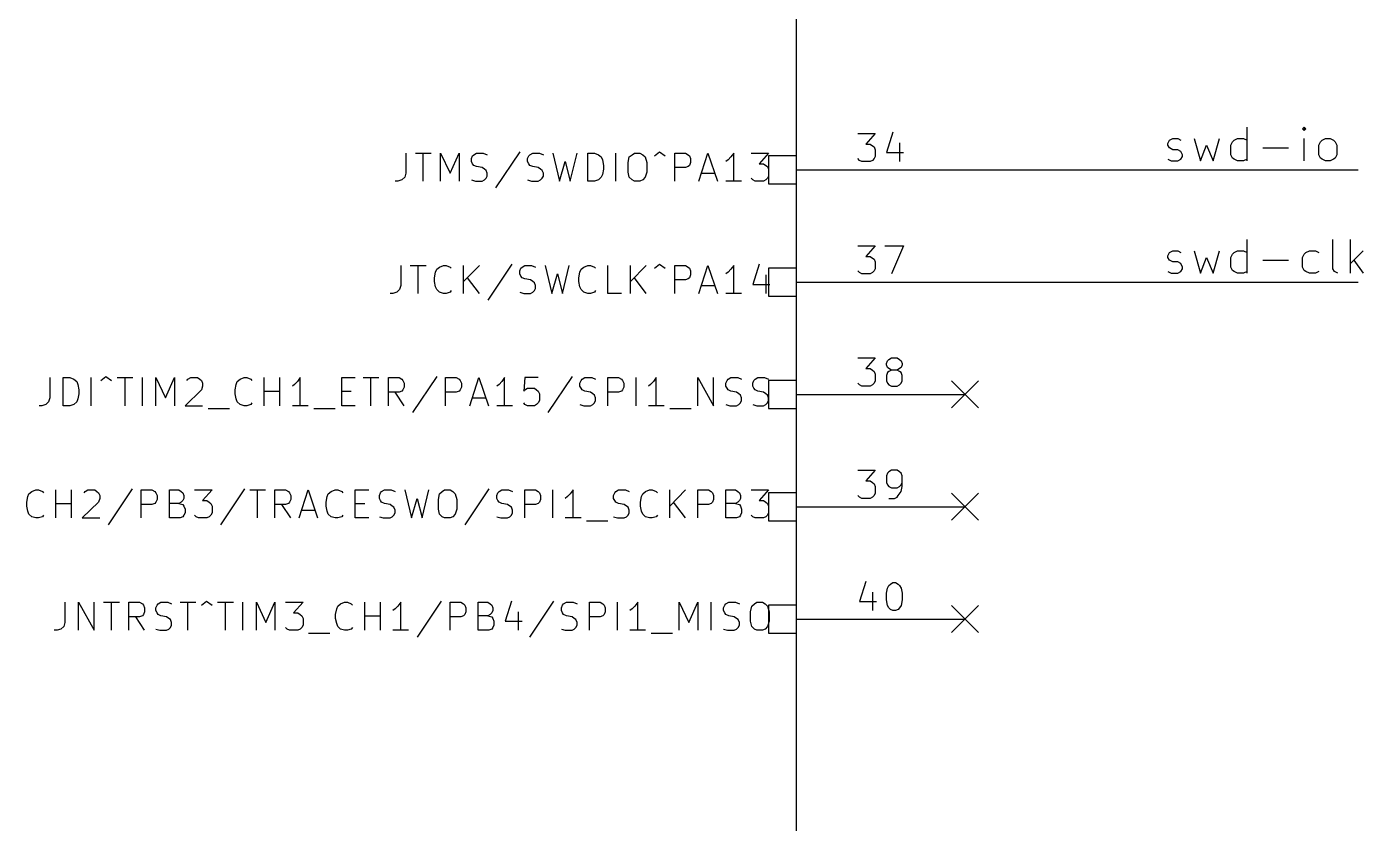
# Model space of a CAD drawing. Extents: x 4000 to 326700, y 4000 to 230000.
# Drawn here: x 120290 to 144090, y 146862 to 161050 of the extents above; entities that cross this region are included whole.
import ezdxf

# ---------------------------------------------------------------- set-up
doc = ezdxf.new("R2010")
doc.units = 0
for name, color, linetype in [('BLACK', 1, 'CONTINUOUS'), ('BLUE', 2, 'CONTINUOUS'), ('CYAN', 4, 'CONTINUOUS'), ('GREEN', 3, 'CONTINUOUS'), ('RED', 5, 'CONTINUOUS')]:
    doc.layers.add(name, color=color, linetype=linetype)

msp = doc.modelspace()

# ---------------------------------------------------------------- linework, layer by layer
at = {"layer": 'BLACK'}
for p, q in [((142020, 158660), (142020, 159260)), ((143040, 159260), (143010, 159230)), ((143010, 159230), (143040, 159200)), ((143070, 159230), (143040, 159260)), ((143040, 159260), (143040, 159200)), ((143040, 159200), (143070, 159230)), ((140610, 158970), (140640, 159030)), ((140640, 159030), (140700, 159060)), ((140700, 159060), (140790, 159060)), ((140790, 159060), (140840, 159030)), ((141080, 159060), (141190, 158660)), ((141420, 158660), (141530, 159060)), ((141730, 158940), (141760, 159000)), ((141760, 159000), (141790, 159030)), ((141790, 159030), (141850, 159060)), ((141850, 159060), (141960, 159060)), ((141960, 159060), (142020, 159030)), ((143040, 158660), (143040, 159060)), ((143300, 158940), (143330, 159000)), ((143330, 159000), (143360, 159030)), ((143360, 159030), (143420, 159060)), ((143420, 159060), (143500, 159060)), ((143500, 159060), (143560, 159030)), ((143560, 159030), (143590, 159000)), ((143590, 159000), (143620, 158940)), ((140610, 158940), (140610, 158970)), ((140640, 158890), (140610, 158940)), ((140700, 158860), (140640, 158890)), ((140790, 158860), (140700, 158860)), ((140840, 158830), (140790, 158860)), ((140870, 158770), (140840, 158830)), ((140870, 158740), (140870, 158770)), ((141190, 158660), (141300, 158940)), ((141300, 158940), (141420, 158660)), ((141730, 158770), (141730, 158940)), ((141760, 158710), (141730, 158770)), ((142300, 158890), (142760, 158890)), ((143300, 158770), (143300, 158940)), ((143330, 158710), (143300, 158770)), ((143620, 158770), (143590, 158710)), ((143620, 158940), (143620, 158770)), ((140610, 158690), (140670, 158660)), ((140670, 158660), (140790, 158660)), ((140790, 158660), (140840, 158690)), ((140840, 158690), (140870, 158740)), ((141790, 158690), (141760, 158710)), ((141850, 158660), (141790, 158690)), ((141960, 158660), (141850, 158660)), ((142020, 158690), (141960, 158660)), ((143360, 158690), (143330, 158710)), ((143420, 158660), (143360, 158690)), ((143500, 158660), (143420, 158660)), ((143560, 158690), (143500, 158660)), ((143590, 158710), (143560, 158690)), ((142020, 156660), (142020, 157260)), ((143550, 156740), (143550, 157260)), ((143860, 156660), (143860, 157260)), ((140610, 156970), (140640, 157030)), ((140610, 156940), (140610, 156970)), ((140640, 156890), (140610, 156940)), ((140640, 157030), (140700, 157060)), ((140700, 156860), (140640, 156890)), ((140700, 157060), (140790, 157060)), ((140790, 156860), (140700, 156860)), ((140790, 157060), (140840, 157030)), ((140840, 156830), (140790, 156860)), ((141080, 157060), (141190, 156660)), ((141190, 156660), (141300, 156940)), ((141300, 156940), (141420, 156660)), ((141420, 156660), (141530, 157060)), ((141730, 156940), (141760, 157000)), ((141730, 156770), (141730, 156940)), ((141760, 157000), (141790, 157030)), ((141790, 157030), (141850, 157060)), ((141850, 157060), (141960, 157060)), ((141960, 157060), (142020, 157030)), ((142300, 156890), (142760, 156890)), ((143010, 156940), (143040, 157000)), ((143010, 156770), (143010, 156940)), ((143040, 157000), (143070, 157030)), ((143070, 157030), (143130, 157060)), ((143130, 157060), (143240, 157060)), ((143240, 157060), (143300, 157030)), ((144090, 157060), (143860, 156830)), ((143920, 156890), (144090, 156660)), ((140610, 156690), (140670, 156660)), ((140670, 156660), (140790, 156660)), ((140790, 156660), (140840, 156690)), ((140870, 156770), (140840, 156830)), ((140840, 156690), (140870, 156740)), ((140870, 156740), (140870, 156770)), ((141760, 156710), (141730, 156770)), ((141790, 156690), (141760, 156710)), ((141850, 156660), (141790, 156690)), ((141960, 156660), (141850, 156660)), ((142020, 156690), (141960, 156660)), ((143040, 156710), (143010, 156770)), ((143070, 156690), (143040, 156710)), ((143130, 156660), (143070, 156690)), ((143240, 156660), (143130, 156660)), ((143300, 156690), (143240, 156660)), ((143580, 156690), (143550, 156740)), ((143640, 156660), (143580, 156690))]:
    msp.add_line(p, q, dxfattribs=at)
at = {"layer": 'BLUE'}
for p, q in [((136760, 154740), (137240, 154260)), ((137240, 154740), (136760, 154260)), ((136760, 152740), (137240, 152260)), ((137240, 152740), (136760, 152260)), ((136760, 150740), (137240, 150260)), ((137240, 150740), (136760, 150260))]:
    msp.add_line(p, q, dxfattribs=at)
at = {"layer": 'CYAN'}
for p, q in [((127040, 158800), (127040, 158440)), ((127210, 158800), (127490, 158800)), ((127350, 158300), (127350, 158800)), ((127660, 158300), (127660, 158800)), ((127660, 158800), (127830, 158440)), ((127830, 158440), (127990, 158800)), ((127990, 158800), (127990, 158300)), ((128210, 158700), (128230, 158750)), ((128230, 158750), (128250, 158770)), ((128250, 158770), (128300, 158800)), ((128300, 158800), (128420, 158800)), ((128420, 158800), (128490, 158770)), ((129070, 158820), (128640, 158180)), ((129210, 158700), (129230, 158750)), ((129230, 158750), (129250, 158770)), ((129250, 158770), (129300, 158800)), ((129300, 158800), (129420, 158800)), ((129420, 158800), (129490, 158770)), ((129660, 158800), (129780, 158300)), ((129970, 158300), (130090, 158800)), ((130280, 158300), (130280, 158800)), ((130280, 158800), (130400, 158800)), ((130400, 158800), (130470, 158770)), ((130470, 158770), (130520, 158730)), ((130780, 158300), (130780, 158800)), ((131020, 158730), (131070, 158770)), ((131070, 158770), (131110, 158800)), ((131110, 158800), (131210, 158800)), ((131210, 158800), (131260, 158770)), ((131260, 158770), (131300, 158730)), ((131470, 158750), (131560, 158820)), ((131560, 158820), (131660, 158750)), ((131830, 158300), (131830, 158800)), ((131830, 158800), (132020, 158800)), ((132020, 158800), (132070, 158770)), ((132070, 158770), (132090, 158750)), ((132090, 158750), (132110, 158700)), ((132260, 158300), (132420, 158800)), ((132420, 158800), (132590, 158300)), ((132880, 158800), (132830, 158730)), ((132880, 158300), (132880, 158800)), ((133190, 158800), (133500, 158800)), ((133500, 158800), (133330, 158610)), ((128210, 158650), (128210, 158700)), ((128230, 158610), (128210, 158650)), ((128250, 158580), (128230, 158610)), ((128300, 158560), (128250, 158580)), ((128400, 158540), (128300, 158560)), ((128440, 158510), (128400, 158540)), ((128470, 158490), (128440, 158510)), ((129210, 158650), (129210, 158700)), ((129230, 158610), (129210, 158650)), ((129250, 158580), (129230, 158610)), ((129300, 158560), (129250, 158580)), ((129400, 158540), (129300, 158560)), ((129440, 158510), (129400, 158540)), ((129470, 158490), (129440, 158510)), ((129780, 158300), (129880, 158650)), ((129880, 158650), (129970, 158300)), ((130520, 158730), (130540, 158680)), ((130540, 158680), (130560, 158580)), ((130560, 158510), (130540, 158420)), ((130560, 158580), (130560, 158510)), ((131000, 158630), (131020, 158730)), ((131000, 158460), (131000, 158630)), ((131300, 158730), (131330, 158630)), ((131330, 158630), (131330, 158460)), ((132020, 158540), (131830, 158540)), ((132070, 158560), (132020, 158540)), ((132090, 158580), (132070, 158560)), ((132110, 158630), (132090, 158580)), ((132110, 158700), (132110, 158630)), ((132780, 158680), (132740, 158650)), ((132830, 158730), (132780, 158680)), ((133330, 158610), (133410, 158610)), ((133410, 158610), (133450, 158580)), ((133450, 158580), (133480, 158560)), ((133480, 158560), (133500, 158510)), ((133500, 158510), (133500, 158390)), ((126900, 158300), (126850, 158300)), ((126970, 158320), (126900, 158300)), ((127020, 158370), (126970, 158320)), ((127040, 158440), (127020, 158370)), ((128210, 158320), (128280, 158300)), ((128280, 158300), (128400, 158300)), ((128400, 158300), (128440, 158320)), ((128440, 158320), (128470, 158350)), ((128490, 158440), (128470, 158490)), ((128470, 158350), (128490, 158390)), ((128490, 158390), (128490, 158440)), ((129210, 158320), (129280, 158300)), ((129280, 158300), (129400, 158300)), ((129400, 158300), (129440, 158320)), ((129440, 158320), (129470, 158350)), ((129490, 158440), (129470, 158490)), ((129470, 158350), (129490, 158390)), ((129490, 158390), (129490, 158440)), ((130400, 158300), (130280, 158300)), ((130470, 158320), (130400, 158300)), ((130520, 158370), (130470, 158320)), ((130540, 158420), (130520, 158370)), ((131020, 158370), (131000, 158460)), ((131070, 158320), (131020, 158370)), ((131110, 158300), (131070, 158320)), ((131210, 158300), (131110, 158300)), ((131260, 158320), (131210, 158300)), ((131300, 158370), (131260, 158320)), ((131330, 158460), (131300, 158370)), ((132310, 158440), (132540, 158440)), ((133020, 158300), (132740, 158300)), ((133220, 158320), (133190, 158350)), ((133260, 158300), (133220, 158320)), ((133410, 158300), (133260, 158300)), ((133450, 158320), (133410, 158300)), ((133480, 158350), (133450, 158320)), ((133500, 158390), (133480, 158350)), ((126950, 156800), (126950, 156440)), ((127120, 156800), (127400, 156800)), ((127260, 156300), (127260, 156800)), ((127550, 156580), (127570, 156680)), ((127570, 156680), (127590, 156730)), ((127590, 156730), (127640, 156770)), ((127640, 156770), (127710, 156800)), ((127710, 156800), (127760, 156800)), ((127760, 156800), (127830, 156770)), ((127830, 156770), (127850, 156750)), ((128070, 156300), (128070, 156800)), ((128350, 156800), (128070, 156510)), ((128930, 156820), (128500, 156180)), ((129070, 156700), (129090, 156750)), ((129070, 156650), (129070, 156700)), ((129090, 156610), (129070, 156650)), ((129090, 156750), (129110, 156770)), ((129110, 156580), (129090, 156610)), ((129110, 156770), (129160, 156800)), ((129160, 156800), (129280, 156800)), ((129280, 156800), (129350, 156770)), ((129520, 156800), (129640, 156300)), ((129640, 156300), (129740, 156650)), ((129740, 156650), (129830, 156300)), ((129830, 156300), (129950, 156800)), ((130120, 156580), (130140, 156680)), ((130140, 156680), (130160, 156730)), ((130160, 156730), (130210, 156770)), ((130210, 156770), (130280, 156800)), ((130280, 156800), (130330, 156800)), ((130330, 156800), (130400, 156770)), ((130400, 156770), (130420, 156750)), ((130640, 156300), (130640, 156800)), ((131040, 156300), (131040, 156800)), ((131320, 156800), (131040, 156510)), ((131470, 156750), (131560, 156820)), ((131560, 156820), (131660, 156750)), ((131830, 156300), (131830, 156800)), ((131830, 156800), (132020, 156800)), ((132020, 156800), (132070, 156770)), ((132070, 156770), (132090, 156750)), ((132090, 156750), (132110, 156700)), ((132110, 156630), (132090, 156580)), ((132110, 156700), (132110, 156630)), ((132260, 156300), (132420, 156800)), ((132420, 156800), (132590, 156300)), ((132780, 156680), (132740, 156650)), ((132830, 156730), (132780, 156680)), ((132880, 156800), (132830, 156730)), ((132880, 156300), (132880, 156800)), ((133330, 156820), (133220, 156460)), ((133450, 156630), (133450, 156300)), ((126930, 156370), (126880, 156320)), ((126950, 156440), (126930, 156370)), ((127550, 156510), (127550, 156580)), ((127570, 156420), (127550, 156510)), ((127590, 156370), (127570, 156420)), ((127640, 156320), (127590, 156370)), ((128350, 156300), (128140, 156580)), ((129160, 156560), (129110, 156580)), ((129260, 156540), (129160, 156560)), ((129300, 156510), (129260, 156540)), ((129330, 156490), (129300, 156510)), ((129350, 156440), (129330, 156490)), ((129330, 156350), (129350, 156390)), ((129350, 156390), (129350, 156440)), ((130120, 156510), (130120, 156580)), ((130140, 156420), (130120, 156510)), ((130160, 156370), (130140, 156420)), ((130210, 156320), (130160, 156370)), ((131320, 156300), (131110, 156580)), ((132020, 156540), (131830, 156540)), ((132070, 156560), (132020, 156540)), ((132090, 156580), (132070, 156560)), ((132310, 156440), (132540, 156440)), ((133220, 156460), (133520, 156460)), ((126810, 156300), (126760, 156300)), ((126880, 156320), (126810, 156300)), ((127710, 156300), (127640, 156320)), ((127760, 156300), (127710, 156300)), ((127830, 156320), (127760, 156300)), ((127850, 156350), (127830, 156320)), ((129070, 156320), (129140, 156300)), ((129140, 156300), (129260, 156300)), ((129260, 156300), (129300, 156320)), ((129300, 156320), (129330, 156350)), ((130280, 156300), (130210, 156320)), ((130330, 156300), (130280, 156300)), ((130400, 156320), (130330, 156300)), ((130420, 156350), (130400, 156320)), ((130880, 156300), (130640, 156300)), ((133020, 156300), (132740, 156300)), ((120700, 154800), (120700, 154440)), ((120940, 154300), (120940, 154800)), ((120940, 154800), (121060, 154800)), ((121060, 154800), (121130, 154770)), ((121130, 154770), (121180, 154730)), ((121180, 154730), (121200, 154680)), ((121440, 154300), (121440, 154800)), ((121610, 154750), (121700, 154820)), ((121700, 154820), (121800, 154750)), ((121900, 154800), (122180, 154800)), ((122040, 154300), (122040, 154800)), ((122350, 154300), (122350, 154800)), ((122590, 154300), (122590, 154800)), ((122590, 154800), (122760, 154440)), ((122760, 154440), (122920, 154800)), ((122920, 154800), (122920, 154300)), ((123140, 154750), (123160, 154770)), ((123160, 154770), (123210, 154800)), ((123210, 154800), (123330, 154800)), ((123330, 154800), (123370, 154770)), ((123370, 154770), (123400, 154750)), ((123400, 154750), (123420, 154700)), ((123420, 154700), (123420, 154650)), ((124020, 154680), (124040, 154730)), ((124040, 154730), (124090, 154770)), ((124090, 154770), (124160, 154800)), ((124160, 154800), (124210, 154800)), ((124210, 154800), (124280, 154770)), ((124280, 154770), (124300, 154750)), ((124520, 154300), (124520, 154800)), ((124800, 154300), (124800, 154800)), ((125110, 154730), (125060, 154680)), ((125160, 154800), (125110, 154730)), ((125160, 154300), (125160, 154800)), ((125900, 154300), (125900, 154800)), ((125900, 154800), (126140, 154800)), ((126280, 154800), (126560, 154800)), ((126420, 154300), (126420, 154800)), ((126730, 154300), (126730, 154800)), ((126730, 154800), (126920, 154800)), ((126920, 154800), (126970, 154770)), ((126970, 154770), (126990, 154750)), ((126990, 154750), (127010, 154700)), ((127010, 154700), (127010, 154630)), ((127590, 154820), (127160, 154180)), ((127750, 154300), (127750, 154800)), ((127750, 154800), (127940, 154800)), ((127940, 154800), (127990, 154770)), ((127990, 154770), (128010, 154750)), ((128010, 154750), (128030, 154700)), ((128030, 154700), (128030, 154630)), ((128180, 154300), (128340, 154800)), ((128340, 154800), (128510, 154300)), ((128750, 154730), (128700, 154680)), ((128800, 154800), (128750, 154730)), ((128800, 154300), (128800, 154800)), ((129160, 154800), (129140, 154560)), ((129400, 154800), (129160, 154800)), ((130000, 154820), (129570, 154180)), ((130140, 154700), (130160, 154750)), ((130140, 154650), (130140, 154700)), ((130160, 154750), (130180, 154770)), ((130180, 154770), (130230, 154800)), ((130230, 154800), (130350, 154800)), ((130350, 154800), (130420, 154770)), ((130640, 154300), (130640, 154800)), ((130640, 154800), (130830, 154800)), ((130830, 154800), (130880, 154770)), ((130880, 154770), (130900, 154750)), ((130900, 154750), (130920, 154700)), ((130920, 154700), (130920, 154630)), ((131140, 154300), (131140, 154800)), ((131450, 154730), (131400, 154680)), ((131500, 154800), (131450, 154730)), ((131500, 154300), (131500, 154800)), ((132240, 154300), (132240, 154800)), ((132240, 154800), (132520, 154300)), ((132520, 154300), (132520, 154800)), ((132740, 154700), (132760, 154750)), ((132740, 154650), (132740, 154700)), ((132760, 154750), (132780, 154770)), ((132780, 154770), (132830, 154800)), ((132830, 154800), (132950, 154800)), ((132950, 154800), (133020, 154770)), ((133220, 154700), (133240, 154750)), ((133220, 154650), (133220, 154700)), ((133240, 154750), (133260, 154770)), ((133260, 154770), (133310, 154800)), ((133310, 154800), (133430, 154800)), ((133430, 154800), (133500, 154770)), ((121200, 154680), (121220, 154580)), ((121220, 154510), (121200, 154420)), ((121220, 154580), (121220, 154510)), ((123400, 154580), (123110, 154300)), ((123420, 154650), (123400, 154580)), ((124000, 154580), (124020, 154680)), ((124000, 154510), (124000, 154580)), ((124020, 154420), (124000, 154510)), ((124520, 154560), (124800, 154560)), ((125060, 154680), (125020, 154650)), ((125900, 154560), (126070, 154560)), ((126920, 154540), (126730, 154540)), ((127010, 154300), (126850, 154540)), ((126970, 154560), (126920, 154540)), ((126990, 154580), (126970, 154560)), ((127010, 154630), (126990, 154580)), ((127940, 154540), (127750, 154540)), ((127990, 154560), (127940, 154540)), ((128010, 154580), (127990, 154560)), ((128030, 154630), (128010, 154580)), ((128700, 154680), (128660, 154650)), ((129140, 154560), (129160, 154580)), ((129160, 154580), (129210, 154610)), ((129210, 154610), (129330, 154610)), ((129330, 154610), (129370, 154580)), ((129370, 154580), (129400, 154560)), ((129400, 154560), (129420, 154510)), ((129420, 154510), (129420, 154390)), ((130160, 154610), (130140, 154650)), ((130180, 154580), (130160, 154610)), ((130230, 154560), (130180, 154580)), ((130330, 154540), (130230, 154560)), ((130370, 154510), (130330, 154540)), ((130400, 154490), (130370, 154510)), ((130420, 154440), (130400, 154490)), ((130830, 154540), (130640, 154540)), ((130880, 154560), (130830, 154540)), ((130900, 154580), (130880, 154560)), ((130920, 154630), (130900, 154580)), ((131400, 154680), (131360, 154650)), ((132760, 154610), (132740, 154650)), ((132780, 154580), (132760, 154610)), ((132830, 154560), (132780, 154580)), ((132930, 154540), (132830, 154560)), ((132970, 154510), (132930, 154540)), ((133000, 154490), (132970, 154510)), ((133020, 154440), (133000, 154490)), ((133240, 154610), (133220, 154650)), ((133260, 154580), (133240, 154610)), ((133310, 154560), (133260, 154580)), ((133410, 154540), (133310, 154560)), ((133450, 154510), (133410, 154540)), ((133480, 154490), (133450, 154510)), ((133500, 154440), (133480, 154490)), ((120560, 154300), (120510, 154300)), ((120630, 154320), (120560, 154300)), ((120680, 154370), (120630, 154320)), ((120700, 154440), (120680, 154370)), ((121060, 154300), (120940, 154300)), ((121130, 154320), (121060, 154300)), ((121180, 154370), (121130, 154320)), ((121200, 154420), (121180, 154370)), ((123110, 154300), (123420, 154300)), ((123520, 154250), (123900, 154250)), ((124040, 154370), (124020, 154420)), ((124090, 154320), (124040, 154370)), ((124160, 154300), (124090, 154320)), ((124210, 154300), (124160, 154300)), ((124280, 154320), (124210, 154300)), ((124300, 154350), (124280, 154320)), ((125300, 154300), (125020, 154300)), ((125400, 154250), (125780, 154250)), ((126140, 154300), (125900, 154300)), ((128230, 154440), (128460, 154440)), ((128940, 154300), (128660, 154300)), ((129160, 154320), (129140, 154350)), ((129210, 154300), (129160, 154320)), ((129330, 154300), (129210, 154300)), ((129370, 154320), (129330, 154300)), ((129400, 154350), (129370, 154320)), ((129420, 154390), (129400, 154350)), ((130140, 154320), (130210, 154300)), ((130210, 154300), (130330, 154300)), ((130330, 154300), (130370, 154320)), ((130370, 154320), (130400, 154350)), ((130400, 154350), (130420, 154390)), ((130420, 154390), (130420, 154440)), ((131640, 154300), (131360, 154300)), ((131740, 154250), (132120, 154250)), ((132740, 154320), (132810, 154300)), ((132810, 154300), (132930, 154300)), ((132930, 154300), (132970, 154320)), ((132970, 154320), (133000, 154350)), ((133000, 154350), (133020, 154390)), ((133020, 154390), (133020, 154440)), ((133220, 154320), (133290, 154300)), ((133290, 154300), (133410, 154300)), ((133410, 154300), (133450, 154320)), ((133450, 154320), (133480, 154350)), ((133480, 154350), (133500, 154390)), ((133500, 154390), (133500, 154440)), ((120380, 152770), (120450, 152800)), ((120450, 152800), (120500, 152800)), ((120500, 152800), (120570, 152770)), ((120810, 152300), (120810, 152800)), ((121090, 152300), (121090, 152800)), ((121330, 152770), (121380, 152800)), ((121380, 152800), (121500, 152800)), ((121500, 152800), (121540, 152770)), ((122170, 152820), (121740, 152180)), ((122330, 152300), (122330, 152800)), ((122330, 152800), (122520, 152800)), ((122520, 152800), (122570, 152770)), ((122830, 152300), (122830, 152800)), ((122830, 152800), (123000, 152800)), ((123000, 152800), (123040, 152770)), ((123280, 152800), (123590, 152800)), ((123590, 152800), (123420, 152610)), ((124170, 152820), (123740, 152180)), ((124260, 152800), (124540, 152800)), ((124400, 152300), (124400, 152800)), ((124710, 152300), (124710, 152800)), ((124710, 152800), (124900, 152800)), ((124900, 152800), (124950, 152770)), ((125140, 152300), (125300, 152800)), ((125300, 152800), (125470, 152300)), ((125710, 152770), (125780, 152800)), ((125780, 152800), (125830, 152800)), ((125830, 152800), (125900, 152770)), ((126140, 152300), (126140, 152800)), ((126140, 152800), (126380, 152800)), ((126610, 152770), (126660, 152800)), ((126660, 152800), (126780, 152800)), ((126780, 152800), (126850, 152770)), ((127020, 152800), (127140, 152300)), ((127330, 152300), (127450, 152800)), ((127690, 152770), (127730, 152800)), ((127730, 152800), (127830, 152800)), ((127830, 152800), (127880, 152770)), ((128520, 152820), (128090, 152180)), ((128700, 152770), (128750, 152800)), ((128750, 152800), (128870, 152800)), ((128870, 152800), (128940, 152770)), ((129160, 152300), (129160, 152800)), ((129160, 152800), (129350, 152800)), ((129350, 152800), (129400, 152770)), ((129660, 152300), (129660, 152800)), ((130020, 152800), (129970, 152730)), ((130020, 152300), (130020, 152800)), ((130780, 152770), (130830, 152800)), ((130830, 152800), (130950, 152800)), ((130950, 152800), (131020, 152770)), ((131310, 152770), (131380, 152800)), ((131380, 152800), (131430, 152800)), ((131430, 152800), (131500, 152770)), ((131740, 152300), (131740, 152800)), ((132020, 152800), (131740, 152510)), ((132240, 152300), (132240, 152800)), ((132240, 152800), (132430, 152800)), ((132430, 152800), (132480, 152770)), ((132740, 152300), (132740, 152800)), ((132740, 152800), (132910, 152800)), ((132910, 152800), (132950, 152770)), ((133190, 152800), (133500, 152800)), ((133500, 152800), (133330, 152610)), ((120290, 152580), (120310, 152680)), ((120290, 152510), (120290, 152580)), ((120310, 152680), (120330, 152730)), ((120330, 152730), (120380, 152770)), ((120570, 152770), (120590, 152750)), ((120810, 152560), (121090, 152560)), ((121570, 152580), (121280, 152300)), ((121310, 152750), (121330, 152770)), ((121540, 152770), (121570, 152750)), ((121570, 152750), (121590, 152700)), ((121590, 152650), (121570, 152580)), ((121590, 152700), (121590, 152650)), ((122570, 152560), (122520, 152540)), ((122570, 152770), (122590, 152750)), ((122590, 152580), (122570, 152560)), ((122590, 152750), (122610, 152700)), ((122610, 152630), (122590, 152580)), ((122610, 152700), (122610, 152630)), ((123000, 152560), (122830, 152560)), ((123040, 152580), (123000, 152560)), ((123000, 152560), (123070, 152540)), ((123040, 152770), (123070, 152750)), ((123070, 152610), (123040, 152580)), ((123070, 152750), (123090, 152700)), ((123090, 152650), (123070, 152610)), ((123090, 152700), (123090, 152650)), ((123420, 152610), (123500, 152610)), ((123500, 152610), (123540, 152580)), ((123540, 152580), (123570, 152560)), ((123570, 152560), (123590, 152510)), ((124950, 152560), (124900, 152540)), ((124950, 152770), (124970, 152750)), ((124970, 152580), (124950, 152560)), ((124970, 152750), (124990, 152700)), ((124990, 152630), (124970, 152580)), ((124990, 152700), (124990, 152630)), ((125620, 152580), (125640, 152680)), ((125620, 152510), (125620, 152580)), ((125640, 152680), (125660, 152730)), ((125660, 152730), (125710, 152770)), ((125900, 152770), (125920, 152750)), ((126140, 152560), (126310, 152560)), ((126570, 152700), (126590, 152750)), ((126570, 152650), (126570, 152700)), ((126590, 152610), (126570, 152650)), ((126590, 152750), (126610, 152770)), ((126610, 152580), (126590, 152610)), ((126660, 152560), (126610, 152580)), ((126760, 152540), (126660, 152560)), ((127140, 152300), (127240, 152650)), ((127240, 152650), (127330, 152300)), ((127620, 152630), (127640, 152730)), ((127620, 152460), (127620, 152630)), ((127640, 152730), (127690, 152770)), ((127880, 152770), (127920, 152730)), ((127920, 152730), (127950, 152630)), ((127950, 152630), (127950, 152460)), ((128660, 152700), (128680, 152750)), ((128660, 152650), (128660, 152700)), ((128680, 152610), (128660, 152650)), ((128680, 152750), (128700, 152770)), ((128700, 152580), (128680, 152610)), ((128750, 152560), (128700, 152580)), ((128850, 152540), (128750, 152560)), ((129400, 152560), (129350, 152540)), ((129400, 152770), (129420, 152750)), ((129420, 152580), (129400, 152560)), ((129420, 152750), (129440, 152700)), ((129440, 152630), (129420, 152580)), ((129440, 152700), (129440, 152630)), ((129920, 152680), (129880, 152650)), ((129970, 152730), (129920, 152680)), ((130740, 152700), (130760, 152750)), ((130740, 152650), (130740, 152700)), ((130760, 152610), (130740, 152650)), ((130760, 152750), (130780, 152770)), ((130780, 152580), (130760, 152610)), ((130830, 152560), (130780, 152580)), ((130930, 152540), (130830, 152560)), ((131220, 152580), (131240, 152680)), ((131220, 152510), (131220, 152580)), ((131240, 152680), (131260, 152730)), ((131260, 152730), (131310, 152770)), ((131500, 152770), (131520, 152750)), ((132020, 152300), (131810, 152580)), ((132480, 152560), (132430, 152540)), ((132480, 152770), (132500, 152750)), ((132500, 152580), (132480, 152560)), ((132500, 152750), (132520, 152700)), ((132520, 152630), (132500, 152580)), ((132520, 152700), (132520, 152630)), ((132910, 152560), (132740, 152560)), ((132950, 152580), (132910, 152560)), ((132910, 152560), (132980, 152540)), ((132950, 152770), (132980, 152750)), ((132980, 152610), (132950, 152580)), ((132980, 152750), (133000, 152700)), ((133000, 152650), (132980, 152610)), ((133000, 152700), (133000, 152650)), ((133330, 152610), (133410, 152610)), ((133410, 152610), (133450, 152580)), ((133450, 152580), (133480, 152560)), ((133480, 152560), (133500, 152510)), ((120310, 152420), (120290, 152510)), ((120330, 152370), (120310, 152420)), ((120380, 152320), (120330, 152370)), ((120450, 152300), (120380, 152320)), ((120570, 152320), (120500, 152300)), ((120590, 152350), (120570, 152320)), ((122520, 152540), (122330, 152540)), ((123070, 152320), (123020, 152300)), ((123070, 152540), (123090, 152510)), ((123090, 152350), (123070, 152320)), ((123090, 152510), (123110, 152460)), ((123110, 152390), (123090, 152350)), ((123110, 152460), (123110, 152390)), ((123310, 152320), (123280, 152350)), ((123350, 152300), (123310, 152320)), ((123540, 152320), (123500, 152300)), ((123570, 152350), (123540, 152320)), ((123590, 152390), (123570, 152350)), ((123590, 152510), (123590, 152390)), ((124900, 152540), (124710, 152540)), ((124990, 152300), (124830, 152540)), ((125190, 152440), (125420, 152440)), ((125640, 152420), (125620, 152510)), ((125660, 152370), (125640, 152420)), ((125710, 152320), (125660, 152370)), ((125780, 152300), (125710, 152320)), ((125900, 152320), (125830, 152300)), ((125920, 152350), (125900, 152320)), ((126570, 152320), (126640, 152300)), ((126800, 152510), (126760, 152540)), ((126760, 152300), (126800, 152320)), ((126830, 152490), (126800, 152510)), ((126800, 152320), (126830, 152350)), ((126850, 152440), (126830, 152490)), ((126830, 152350), (126850, 152390)), ((126850, 152390), (126850, 152440)), ((127640, 152370), (127620, 152460)), ((127690, 152320), (127640, 152370)), ((127730, 152300), (127690, 152320)), ((127880, 152320), (127830, 152300)), ((127920, 152370), (127880, 152320)), ((127950, 152460), (127920, 152370)), ((128660, 152320), (128730, 152300)), ((128890, 152510), (128850, 152540)), ((128850, 152300), (128890, 152320)), ((128920, 152490), (128890, 152510)), ((128890, 152320), (128920, 152350)), ((128940, 152440), (128920, 152490)), ((128920, 152350), (128940, 152390)), ((128940, 152390), (128940, 152440)), ((129350, 152540), (129160, 152540)), ((130740, 152320), (130810, 152300)), ((130970, 152510), (130930, 152540)), ((130930, 152300), (130970, 152320)), ((131000, 152490), (130970, 152510)), ((130970, 152320), (131000, 152350)), ((131020, 152440), (131000, 152490)), ((131000, 152350), (131020, 152390)), ((131020, 152390), (131020, 152440)), ((131240, 152420), (131220, 152510)), ((131260, 152370), (131240, 152420)), ((131310, 152320), (131260, 152370)), ((131380, 152300), (131310, 152320)), ((131500, 152320), (131430, 152300)), ((131520, 152350), (131500, 152320)), ((132430, 152540), (132240, 152540)), ((132980, 152320), (132930, 152300)), ((132980, 152540), (133000, 152510)), ((133000, 152350), (132980, 152320)), ((133000, 152510), (133020, 152460)), ((133020, 152390), (133000, 152350)), ((133020, 152460), (133020, 152390)), ((133220, 152320), (133190, 152350)), ((133260, 152300), (133220, 152320)), ((133450, 152320), (133410, 152300)), ((133480, 152350), (133450, 152320)), ((133500, 152390), (133480, 152350)), ((133500, 152510), (133500, 152390)), ((120500, 152300), (120450, 152300)), ((121280, 152300), (121590, 152300)), ((123020, 152300), (122830, 152300)), ((123500, 152300), (123350, 152300)), ((125830, 152300), (125780, 152300)), ((126380, 152300), (126140, 152300)), ((126640, 152300), (126760, 152300)), ((127830, 152300), (127730, 152300)), ((128730, 152300), (128850, 152300)), ((130160, 152300), (129880, 152300)), ((130260, 152250), (130640, 152250)), ((130810, 152300), (130930, 152300)), ((131430, 152300), (131380, 152300)), ((132930, 152300), (132740, 152300)), ((133410, 152300), (133260, 152300)), ((120970, 150800), (120970, 150440)), ((121210, 150300), (121210, 150800)), ((121210, 150800), (121490, 150300)), ((121490, 150300), (121490, 150800)), ((121660, 150800), (121940, 150800)), ((121800, 150300), (121800, 150800)), ((122110, 150300), (122110, 150800)), ((122110, 150800), (122300, 150800)), ((122300, 150800), (122350, 150770)), ((122350, 150770), (122370, 150750)), ((122370, 150750), (122390, 150700)), ((122390, 150700), (122390, 150630)), ((122590, 150700), (122610, 150750)), ((122590, 150650), (122590, 150700)), ((122610, 150750), (122630, 150770)), ((122630, 150770), (122680, 150800)), ((122680, 150800), (122800, 150800)), ((122800, 150800), (122870, 150770)), ((123020, 150800), (123300, 150800)), ((123160, 150300), (123160, 150800)), ((123400, 150750), (123490, 150820)), ((123490, 150820), (123590, 150750)), ((123690, 150800), (123970, 150800)), ((123830, 150300), (123830, 150800)), ((124140, 150300), (124140, 150800)), ((124380, 150300), (124380, 150800)), ((124380, 150800), (124550, 150440)), ((124550, 150440), (124710, 150800)), ((124710, 150800), (124710, 150300)), ((124900, 150800), (125210, 150800)), ((125210, 150800), (125040, 150610)), ((125790, 150580), (125810, 150680)), ((125810, 150680), (125830, 150730)), ((125830, 150730), (125880, 150770)), ((125880, 150770), (125950, 150800)), ((125950, 150800), (126000, 150800)), ((126000, 150800), (126070, 150770)), ((126070, 150770), (126090, 150750)), ((126310, 150300), (126310, 150800)), ((126590, 150300), (126590, 150800)), ((126850, 150680), (126810, 150650)), ((126900, 150730), (126850, 150680)), ((126950, 150800), (126900, 150730)), ((126950, 150300), (126950, 150800)), ((127670, 150820), (127240, 150180)), ((127830, 150300), (127830, 150800)), ((127830, 150800), (128020, 150800)), ((128020, 150800), (128070, 150770)), ((128070, 150770), (128090, 150750)), ((128090, 150750), (128110, 150700)), ((128110, 150700), (128110, 150630)), ((128330, 150300), (128330, 150800)), ((128330, 150800), (128500, 150800)), ((128500, 150800), (128540, 150770)), ((128540, 150770), (128570, 150750)), ((128570, 150750), (128590, 150700)), ((128590, 150700), (128590, 150650)), ((128920, 150820), (128810, 150460)), ((129670, 150820), (129240, 150180)), ((129810, 150700), (129830, 150750)), ((129810, 150650), (129810, 150700)), ((129830, 150750), (129850, 150770)), ((129850, 150770), (129900, 150800)), ((129900, 150800), (130020, 150800)), ((130020, 150800), (130090, 150770)), ((130310, 150300), (130310, 150800)), ((130310, 150800), (130500, 150800)), ((130500, 150800), (130550, 150770)), ((130550, 150770), (130570, 150750)), ((130570, 150750), (130590, 150700)), ((130590, 150700), (130590, 150630)), ((130810, 150300), (130810, 150800)), ((131070, 150680), (131030, 150650)), ((131120, 150730), (131070, 150680)), ((131170, 150800), (131120, 150730)), ((131170, 150300), (131170, 150800)), ((131910, 150300), (131910, 150800)), ((131910, 150800), (132080, 150440)), ((132080, 150440), (132240, 150800)), ((132240, 150800), (132240, 150300)), ((132480, 150300), (132480, 150800)), ((132700, 150700), (132720, 150750)), ((132700, 150650), (132700, 150700)), ((132720, 150750), (132740, 150770)), ((132740, 150770), (132790, 150800)), ((132790, 150800), (132910, 150800)), ((132910, 150800), (132980, 150770)), ((133180, 150630), (133200, 150730)), ((133200, 150730), (133250, 150770)), ((133250, 150770), (133290, 150800)), ((133290, 150800), (133390, 150800)), ((133390, 150800), (133440, 150770)), ((133440, 150770), (133480, 150730)), ((133480, 150730), (133510, 150630)), ((120970, 150440), (120950, 150370)), ((122300, 150540), (122110, 150540)), ((122390, 150300), (122230, 150540)), ((122350, 150560), (122300, 150540)), ((122370, 150580), (122350, 150560)), ((122390, 150630), (122370, 150580)), ((122610, 150610), (122590, 150650)), ((122630, 150580), (122610, 150610)), ((122680, 150560), (122630, 150580)), ((122780, 150540), (122680, 150560)), ((122820, 150510), (122780, 150540)), ((122850, 150490), (122820, 150510)), ((122870, 150440), (122850, 150490)), ((122870, 150390), (122870, 150440)), ((125040, 150610), (125120, 150610)), ((125120, 150610), (125160, 150580)), ((125160, 150580), (125190, 150560)), ((125190, 150560), (125210, 150510)), ((125210, 150510), (125210, 150390)), ((125790, 150510), (125790, 150580)), ((125810, 150420), (125790, 150510)), ((125830, 150370), (125810, 150420)), ((126310, 150560), (126590, 150560)), ((128020, 150540), (127830, 150540)), ((128070, 150560), (128020, 150540)), ((128090, 150580), (128070, 150560)), ((128110, 150630), (128090, 150580)), ((128500, 150560), (128330, 150560)), ((128540, 150580), (128500, 150560)), ((128500, 150560), (128570, 150540)), ((128570, 150610), (128540, 150580)), ((128590, 150650), (128570, 150610)), ((128570, 150540), (128590, 150510)), ((128590, 150510), (128610, 150460)), ((128610, 150460), (128610, 150390)), ((128810, 150460), (129110, 150460)), ((129040, 150630), (129040, 150300)), ((129830, 150610), (129810, 150650)), ((129850, 150580), (129830, 150610)), ((129900, 150560), (129850, 150580)), ((130000, 150540), (129900, 150560)), ((130040, 150510), (130000, 150540)), ((130070, 150490), (130040, 150510)), ((130090, 150440), (130070, 150490)), ((130090, 150390), (130090, 150440)), ((130500, 150540), (130310, 150540)), ((130550, 150560), (130500, 150540)), ((130570, 150580), (130550, 150560)), ((130590, 150630), (130570, 150580)), ((132720, 150610), (132700, 150650)), ((132740, 150580), (132720, 150610)), ((132790, 150560), (132740, 150580)), ((132890, 150540), (132790, 150560)), ((132930, 150510), (132890, 150540)), ((132960, 150490), (132930, 150510)), ((132980, 150440), (132960, 150490)), ((132980, 150390), (132980, 150440)), ((133180, 150460), (133180, 150630)), ((133200, 150370), (133180, 150460)), ((133510, 150460), (133480, 150370)), ((133510, 150630), (133510, 150460)), ((120830, 150300), (120780, 150300)), ((120900, 150320), (120830, 150300)), ((120950, 150370), (120900, 150320)), ((122590, 150320), (122660, 150300)), ((122660, 150300), (122780, 150300)), ((122780, 150300), (122820, 150320)), ((122820, 150320), (122850, 150350)), ((122850, 150350), (122870, 150390)), ((124930, 150320), (124900, 150350)), ((124970, 150300), (124930, 150320)), ((125120, 150300), (124970, 150300)), ((125160, 150320), (125120, 150300)), ((125190, 150350), (125160, 150320)), ((125210, 150390), (125190, 150350)), ((125310, 150250), (125690, 150250)), ((125880, 150320), (125830, 150370)), ((125950, 150300), (125880, 150320)), ((126000, 150300), (125950, 150300)), ((126070, 150320), (126000, 150300)), ((126090, 150350), (126070, 150320)), ((127090, 150300), (126810, 150300)), ((128520, 150300), (128330, 150300)), ((128570, 150320), (128520, 150300)), ((128590, 150350), (128570, 150320)), ((128610, 150390), (128590, 150350)), ((129810, 150320), (129880, 150300)), ((129880, 150300), (130000, 150300)), ((130000, 150300), (130040, 150320)), ((130040, 150320), (130070, 150350)), ((130070, 150350), (130090, 150390)), ((131310, 150300), (131030, 150300)), ((131410, 150250), (131790, 150250)), ((132700, 150320), (132770, 150300)), ((132770, 150300), (132890, 150300)), ((132890, 150300), (132930, 150320)), ((132930, 150320), (132960, 150350)), ((132960, 150350), (132980, 150390)), ((133250, 150320), (133200, 150370)), ((133290, 150300), (133250, 150320)), ((133390, 150300), (133290, 150300)), ((133440, 150320), (133390, 150300)), ((133480, 150370), (133440, 150320))]:
    msp.add_line(p, q, dxfattribs=at)
at = {"layer": 'GREEN'}
for p, q in [((137000, 158500), (144000, 158500)), ((137000, 156500), (144000, 156500))]:
    msp.add_line(p, q, dxfattribs=at)
at = {"layer": 'RED'}
for p, q in [((134000, 113500), (134000, 196500)), ((135090, 159150), (135400, 159150)), ((135400, 159150), (135230, 158960)), ((135710, 159170), (135600, 158810)), ((133500, 158750), (133500, 158250)), ((134000, 158750), (133500, 158750)), ((134000, 158250), (134000, 158750)), ((135230, 158960), (135310, 158960)), ((135310, 158960), (135350, 158930)), ((135350, 158930), (135380, 158910)), ((135380, 158910), (135400, 158860)), ((135400, 158860), (135400, 158740)), ((135600, 158810), (135900, 158810)), ((135830, 158980), (135830, 158650)), ((135120, 158670), (135090, 158700)), ((135160, 158650), (135120, 158670)), ((135310, 158650), (135160, 158650)), ((135350, 158670), (135310, 158650)), ((135380, 158700), (135350, 158670)), ((135400, 158740), (135380, 158700)), ((134000, 158500), (137000, 158500)), ((133500, 158250), (134000, 158250)), ((135090, 157150), (135400, 157150)), ((135400, 157150), (135230, 156960)), ((135570, 157150), (135900, 157150)), ((135900, 157150), (135690, 156650)), ((135230, 156960), (135310, 156960)), ((135310, 156960), (135350, 156930)), ((135350, 156930), (135380, 156910)), ((135380, 156910), (135400, 156860)), ((135400, 156860), (135400, 156740)), ((133500, 156750), (133500, 156250)), ((134000, 156750), (133500, 156750)), ((134000, 156250), (134000, 156750)), ((135120, 156670), (135090, 156700)), ((135160, 156650), (135120, 156670)), ((135310, 156650), (135160, 156650)), ((135350, 156670), (135310, 156650)), ((135380, 156700), (135350, 156670)), ((135400, 156740), (135380, 156700)), ((134000, 156500), (137000, 156500)), ((133500, 156250), (134000, 156250)), ((135090, 155150), (135400, 155150)), ((135400, 155150), (135230, 154960)), ((135230, 154960), (135310, 154960)), ((135310, 154960), (135350, 154930)), ((135600, 155050), (135620, 155100)), ((135600, 155030), (135600, 155050)), ((135620, 154980), (135600, 155030)), ((135620, 155100), (135640, 155120)), ((135640, 154960), (135620, 154980)), ((135640, 155120), (135690, 155150)), ((135690, 154930), (135640, 154960)), ((135690, 155150), (135790, 155150)), ((135790, 155150), (135830, 155120)), ((135830, 154960), (135790, 154930)), ((135830, 155120), (135860, 155100)), ((135860, 154980), (135830, 154960)), ((135860, 155100), (135880, 155050)), ((135880, 155030), (135860, 154980)), ((135880, 155050), (135880, 155030)), ((133500, 154750), (133500, 154250)), ((134000, 154750), (133500, 154750)), ((134000, 154250), (134000, 154750)), ((135120, 154670), (135090, 154700)), ((135350, 154930), (135380, 154910)), ((135380, 154700), (135350, 154670)), ((135380, 154910), (135400, 154860)), ((135400, 154740), (135380, 154700)), ((135400, 154860), (135400, 154740)), ((135620, 154890), (135600, 154840)), ((135600, 154840), (135600, 154740)), ((135600, 154740), (135620, 154700)), ((135640, 154910), (135620, 154890)), ((135620, 154700), (135640, 154670)), ((135690, 154930), (135640, 154910)), ((135790, 154930), (135690, 154930)), ((135830, 154910), (135790, 154930)), ((135860, 154890), (135830, 154910)), ((135830, 154670), (135860, 154700)), ((135880, 154840), (135860, 154890)), ((135860, 154700), (135880, 154740)), ((135880, 154740), (135880, 154840)), ((134000, 154500), (137000, 154500)), ((135160, 154650), (135120, 154670)), ((135310, 154650), (135160, 154650)), ((135350, 154670), (135310, 154650)), ((135640, 154670), (135690, 154650)), ((135690, 154650), (135790, 154650)), ((135790, 154650), (135830, 154670)), ((133500, 154250), (134000, 154250)), ((135090, 153150), (135400, 153150)), ((135400, 153150), (135230, 152960)), ((135620, 153100), (135600, 153050)), ((135600, 153050), (135600, 152930)), ((135640, 153120), (135620, 153100)), ((135690, 153150), (135640, 153120)), ((135790, 153150), (135690, 153150)), ((135830, 153120), (135790, 153150)), ((135860, 153100), (135830, 153120)), ((135880, 153050), (135860, 153100)), ((135880, 152860), (135880, 153050)), ((135230, 152960), (135310, 152960)), ((135310, 152960), (135350, 152930)), ((135350, 152930), (135380, 152910)), ((135380, 152910), (135400, 152860)), ((135400, 152860), (135400, 152740)), ((135600, 152930), (135620, 152890)), ((135620, 152890), (135640, 152860)), ((135640, 152860), (135690, 152840)), ((135690, 152840), (135790, 152840)), ((135790, 152840), (135830, 152860)), ((135830, 152860), (135860, 152890)), ((135860, 152890), (135880, 152930)), ((135860, 152770), (135880, 152860)), ((133500, 152750), (133500, 152250)), ((134000, 152750), (133500, 152750)), ((134000, 152250), (134000, 152750)), ((135120, 152670), (135090, 152700)), ((135160, 152650), (135120, 152670)), ((135310, 152650), (135160, 152650)), ((135350, 152670), (135310, 152650)), ((135380, 152700), (135350, 152670)), ((135400, 152740), (135380, 152700)), ((135640, 152650), (135740, 152650)), ((135740, 152650), (135790, 152670)), ((135790, 152670), (135810, 152700)), ((135810, 152700), (135860, 152770)), ((134000, 152500), (137000, 152500)), ((133500, 152250), (134000, 152250)), ((135230, 151170), (135120, 150810)), ((135670, 151120), (135710, 151150)), ((135710, 151150), (135760, 151150)), ((135760, 151150), (135810, 151120)), ((135350, 150980), (135350, 150650)), ((135600, 150960), (135620, 151050)), ((135600, 150840), (135600, 150960)), ((135620, 151050), (135640, 151100)), ((135640, 151100), (135670, 151120)), ((135810, 151120), (135830, 151100)), ((135830, 151100), (135860, 151050)), ((135860, 151050), (135880, 150960)), ((135880, 150960), (135880, 150840)), ((133500, 150750), (133500, 150250)), ((134000, 150750), (133500, 150750)), ((134000, 150250), (134000, 150750)), ((135120, 150810), (135420, 150810)), ((135620, 150740), (135600, 150840)), ((135640, 150700), (135620, 150740)), ((135670, 150670), (135640, 150700)), ((135710, 150650), (135670, 150670)), ((135810, 150670), (135760, 150650)), ((135830, 150700), (135810, 150670)), ((135860, 150740), (135830, 150700)), ((135880, 150840), (135860, 150740)), ((134000, 150500), (137000, 150500)), ((135760, 150650), (135710, 150650)), ((133500, 150250), (134000, 150250))]:
    msp.add_line(p, q, dxfattribs=at)

doc.saveas('drawing.dxf')
